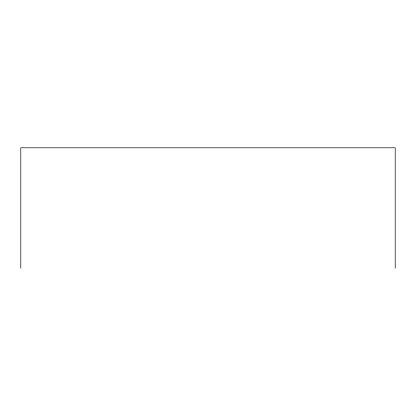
<?xml version="1.0" encoding="UTF-8"?>
<svg xmlns="http://www.w3.org/2000/svg" width="416" height="416" viewBox="0 0 416 416"><rect width="100%" height="100%" fill="white"/><g stroke="black" fill="none" stroke-linecap="round" stroke-linejoin="round"><path stroke-width="0.62" d="M395.2 268.195L395.2 147.805L20.8 147.805L20.8 268.195"/></g></svg>
